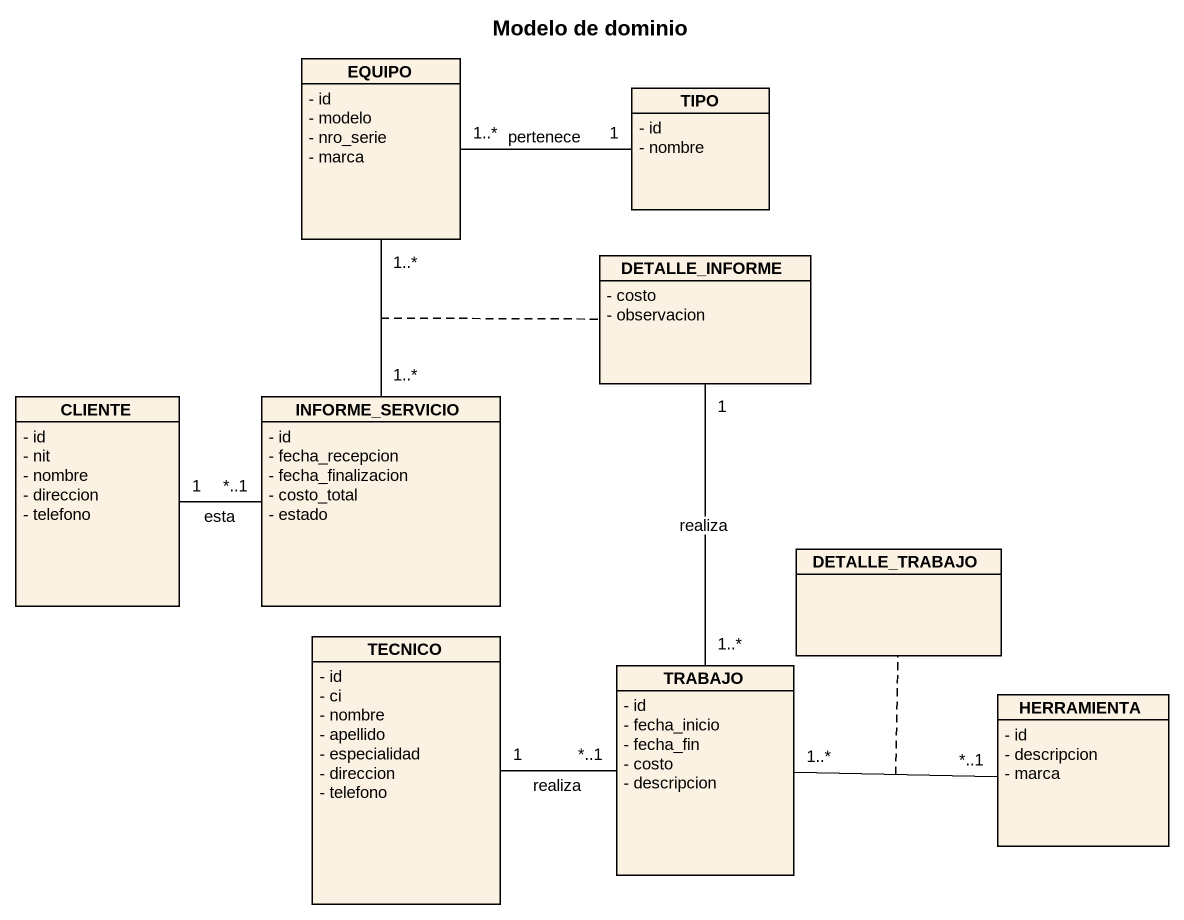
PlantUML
@startuml
title Modelo de dominio
hide circle
hide empty members
skinparam classAttributeIconSize 0
class EQUIPO {
  - id
  - modelo
  - nro_serie
  - marca
}
class TIPO {
  - id
  - nombre
}
class DETALLE_INFORME {
  - costo
  - observacion
}
class CLIENTE {
  - id
  - nit
  - nombre
  - direccion
  - telefono
}
class INFORME_SERVICIO {
  - id
  - fecha_recepcion
  - fecha_finalizacion
  - costo_total
  - estado
}
class DETALLE_TRABAJO
class TECNICO {
  - id
  - ci
  - nombre
  - apellido
  - especialidad
  - direccion
  - telefono
}
class TRABAJO {
  - id
  - fecha_inicio
  - fecha_fin
  - costo
  - descripcion
}
class HERRAMIENTA {
  - id
  - descripcion
  - marca
}
EQUIPO "1..*" -right- "1" TIPO : pertenece
EQUIPO "1..*" -- "1..*" INFORME_SERVICIO
(EQUIPO, INFORME_SERVICIO) .. DETALLE_INFORME
DETALLE_INFORME "1" -- "1..*" TRABAJO : realiza
CLIENTE "1" -right- "*..1" INFORME_SERVICIO : esta
TECNICO "1" -right- "*..1" TRABAJO : realiza
TRABAJO "1..*" -right- "*..1" HERRAMIENTA
(TRABAJO, HERRAMIENTA) .. DETALLE_TRABAJO
@enduml
